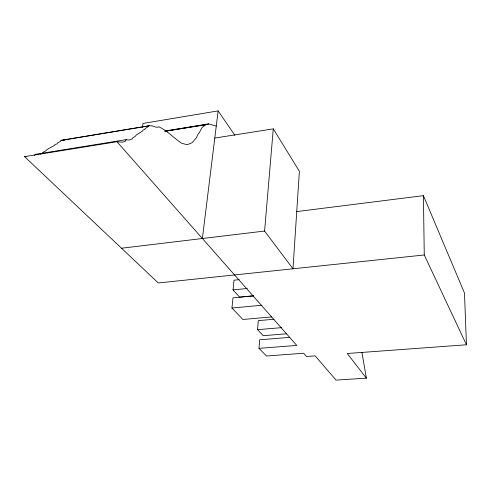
<?xml version="1.0" encoding="UTF-8"?>
<svg xmlns="http://www.w3.org/2000/svg" width="491" height="491" viewBox="0 0 491 491"><rect width="100%" height="100%" fill="white"/><g stroke="black" fill="none" stroke-linecap="round" stroke-linejoin="round"><path stroke-width="0.74" d="M361.935 352.52L366.378 378.162L336.004 380.108L315.148 355.852L306.537 356.478L303.677 353.238L266.496 356.006L258.99 348.358L259.702 339.79L289.788 337.366M286.756 333.77L263.219 335.697L257.542 329.676L258.309 320.629L273.966 319.26M273.278 128.869L299.393 171.273L292.967 268.798L264.581 231.046L273.278 128.869L214.788 138.051M253.295 295.821L239.645 297.141L233.022 289.905L234.004 280.183L239.234 279.643M271.793 316.922L242.873 319.481L231.955 308.035L232.98 297.859L253.491 295.877M202.396 238.516L218.139 110.892L143.047 123.419L142.402 127.138M216.267 126.077L208.669 123.904L205.975 124.548L202.224 127.378L198.806 133.466L198.192 133.871L196.339 137.83L192.177 142.648L187.231 144.735L181.75 143.292C173.832 138.143 167.437 130.716 158.734 126.77L158.041 127.181L155.893 127.175L152.762 126.052L149.694 125.665L148.11 125.935L147.552 127.108L145.244 128.47L144.747 129.501L143.077 129.998L142.593 131.036L136.473 134.865L135.135 136.449L132.797 137.824L132.263 138.873L128.906 140.064L126.224 139.647L124.904 141.555L122.376 142.194L116.95 141.715L24.55 156.635L158.292 282.969L424.261 254.982L466.45 344.78L347.26 353.502L366.378 378.162M149.694 125.665L60.982 140.358L60.307 141.512L57.6 142.912L57.005 143.924L55.053 144.458L54.47 145.483L47.289 149.387L45.7 150.97L42.962 152.37L42.324 153.407M34.548 155.438L35.315 154.346L126.224 139.647M40.299 153.984L41.219 153.757M62.627 140.168L148.871 125.899M164.866 131.023L208.669 123.904M165.338 131.146L205.975 124.548M164.908 131.349L208.031 124.346M296.736 211.584L423.414 195.657L464.48 293.035L466.45 344.78M121.516 248.231L264.581 231.046M233.022 289.905L247.286 288.481M231.955 308.035L261.991 305.236M257.542 329.676L281.527 327.657M258.99 348.358L296.785 345.431L116.95 141.715M60.982 140.358L61.872 140.297M62.83 140.039L64.665 140.144M24.55 156.635L26.029 156.672M218.139 110.892L234.876 135.356M423.414 195.657L424.261 254.982"/></g></svg>
